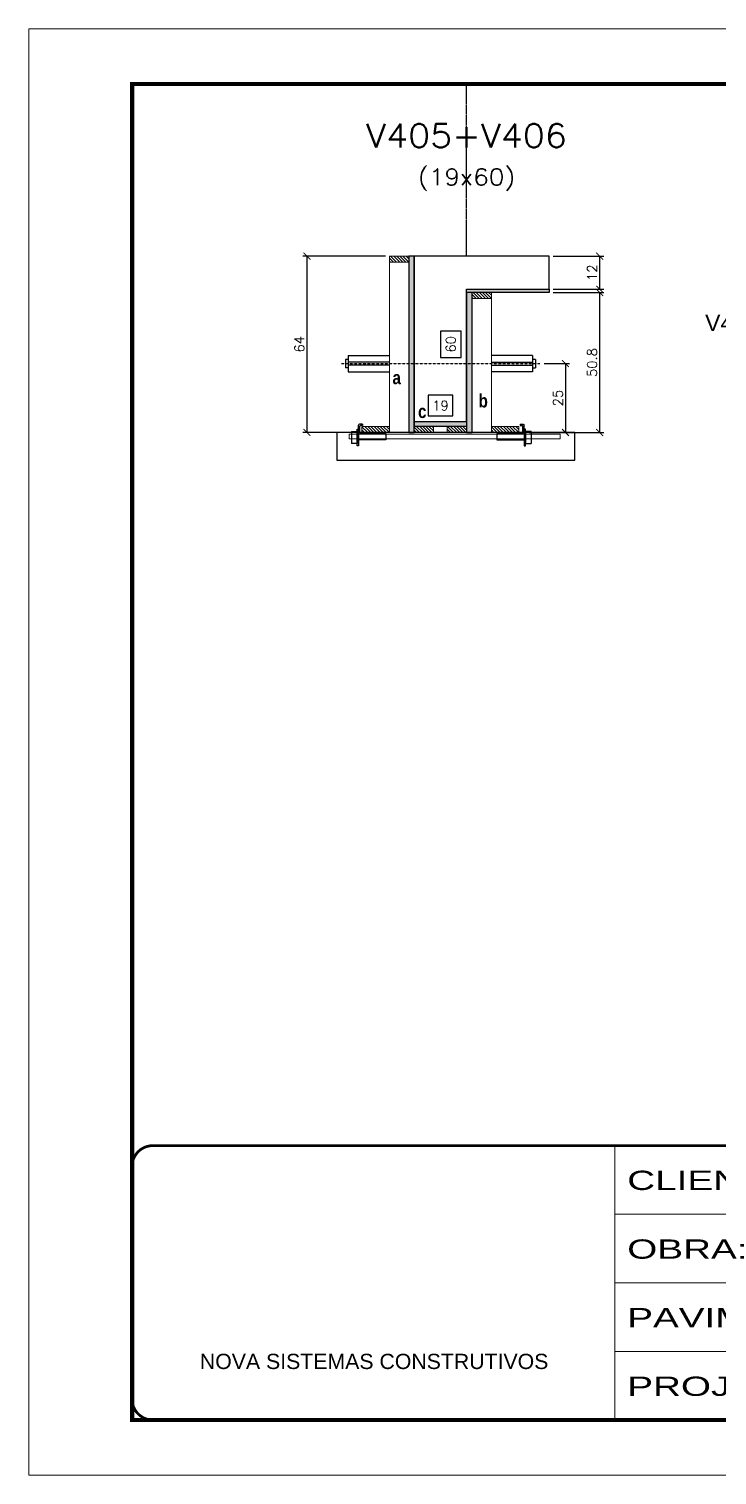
# Model space of a CAD drawing. Extents: x 137137 to 143418, y 10464 to 34486.
# Drawn here: x 140321 to 140821, y 27693 to 28743 of the extents above; entities that cross this region are included whole.
import ezdxf
from ezdxf.enums import TextEntityAlignment as Align

# ---------------------------------------------------------------- set-up
doc = ezdxf.new("R2010")
doc.units = 0
for name, pattern in [('CONTINUO', [0]), ('DASHED', [0.75, 0.5, -0.25]), ('HIDDEN', [0.375, 0.25, -0.125])]:
    doc.linetypes.add(name, pattern=pattern)
for name, color, linetype in [('5', 5, 'Continuous'), ('barrote', 251, 'Continuous'), ('COTA', 241, 'Continuous'), ('Cota Seção (2x)', 4, 'Continuous'), ('detalhes', 4, 'Continuous'), ('Painéis', 200, 'Continuous'), ('presilha', 1, 'Continuous'), ('TENSOR', 3, 'Continuous'), ('Texto de Titulo', 7, 'Continuous'), ('Texto Qtd Sarr', 242, 'Continuous')]:
    doc.layers.add(name, color=color, linetype=linetype)
for name, color, linetype, lineweight in [('CONCRETO', 251, 'Continuous', 25), ('Folhas', 255, 'Continuous', 9), ('Hachura', 251, 'Continuous', 9), ('Madeira', 126, 'Continuous', 18), ('SARRAFO DE PRESSAO', 251, 'DASHED', 9), ('SCO-___-LAJ', 2, 'Continuous', 0), ('Texto Seção', 7, 'Continuous', 15)]:
    doc.layers.add(name, color=color, linetype=linetype, lineweight=lineweight)
doc.styles.add('ARIAL', font='arial.ttf')
doc.styles.add('Romans', font='romans.shx')
doc.styles.get("Standard").update_dxf_attribs({"font": 'arial.ttf'})
doc.styles.add('TECNICA', font='techb___.ttf', dxfattribs={"height": 10})
doc.styles.add('Tecnologia', font='')
doc.styles.get('Tecnologia').set_extended_font_data('Forgotten Futurist')
doc.dimstyles.new('Cota Seção (2x)', dxfattribs={"dimtxt": 7, "dimasz": 5, "dimexe": 3, "dimexo": 3, "dimgap": 2, "dimtad": 3, "dimdec": 1, "dimlfac": 0.5, "dimzin": 12, "dimdsep": 46, "dimtxsty": 'Romans', "dimblk": 'ARCHTICK', "dimcen": 0, "dimclrd": 4, "dimclre": 4, "dimclrt": 1, "dimadec": 1, "dimazin": 3, "dimtfac": 1, "dimtdec": 1, "dimtmove": 0, "dimatfit": 3, "dimldrblk": 'OBLIQUE', "dimfxl": 1, "dimtolj": 1, "dimtzin": 12, "dimarcsym": 0})
doc.dimstyles.new('Cota Seção interna', dxfattribs={"dimtxt": 7, "dimasz": 6, "dimexe": 0.18, "dimexo": 2, "dimgap": -4, "dimtad": 3, "dimdec": 1, "dimlfac": 0.5, "dimzin": 12, "dimdsep": 46, "dimtxsty": 'Romans', "dimblk": 'ARCHTICK', "dimcen": 0.09, "dimse1": 1, "dimse2": 1, "dimsd1": 1, "dimsd2": 1, "dimclrd": 180, "dimclre": 5, "dimclrt": 1, "dimadec": 0, "dimazin": 3, "dimtfac": 1, "dimtdec": 1, "dimtofl": 0, "dimtmove": 0, "dimatfit": 3, "dimldrblk": 'ARCHTICK', "dimfxl": 1, "dimtolj": 1, "dimtzin": 0, "dimarcsym": 0})

# ---------------------------------------------------------------- blocks, each defined once
blk = doc.blocks.new('9999999999')
at = {"color": 30, "linetype": 'CONTINUO'}
for p, q in [((98564.6, 34230.2), (98564.6, 34429.4)), ((98564.6, 34379.6), (99584, 34379.6)), ((98564.6, 34329.8), (99488, 34329.8)), ((98564.6, 34280), (99488, 34280))]:
    blk.add_line(p, q, dxfattribs=at)
at = {"color": 30, "linetype": 'CONTINUO', "const_width": 2}
blk.add_lwpolyline([(99584, 34230.2), (99584, 34414.4, 0.414214), (99569, 34429.4), (98229, 34429.4, 0.414214), (98214, 34414.4), (98214, 34245.2, 0.414214), (98229, 34230.2), (99584, 34230.2)], format="xyb", dxfattribs=at)
at = {"layer": 'Folhas'}
blk.add_lwpolyline([(98139, 34190.2), (99624, 34190.2), (99624, 35240.2), (98139, 35240.2)], close=True, dxfattribs=at)
at = {"layer": 'Folhas', "color": 30, "const_width": 3}
blk.add_lwpolyline([(98214, 34230.2), (99584, 34230.2), (99584, 35200.2), (98214, 35200.2)], close=True, dxfattribs=at)
at = {"color": 7, "linetype": 'Continuous', "ltscale": 5, "style": 'ARIAL'}
blk.add_text('NOVA SISTEMAS CONSTRUTIVOS', height=11.059, dxfattribs=at).set_placement((98263.2, 34267.2))
at = {"layer": 'Folhas', "color": 7, "style": 'Tecnologia', "width": 1.5}
for s, p in [('CLIENTE:', (98573.7, 34397.2)), ('OBRA:', (98573.7, 34347.3)), ('PAVIMENTO:', (98573.7, 34297.5)), ('PROJETO:', (98573.7, 34247.7))]:
    blk.add_text(s, height=14, dxfattribs=at).set_placement(p)
blk = doc.blocks.new('titulo1')
at = {"layer": 'Defpoints', "color": 252, "linetype": 'HIDDEN', "ltscale": 2}
blk.add_line((0, 0), (0, 125), dxfattribs=at)
at = {"layer": 'Defpoints', "style": 'Romans', "oblique": 15}
blk.add_attdef('FOLHA', text='', height=10, dxfattribs=at).set_placement((0, 15.6), align=Align.MIDDLE_CENTER)
at = {"layer": 'Texto Qtd Sarr', "color": 3, "style": 'Romans', "oblique": 15}
for tag, height, p in [('TITULO', 17, (0, 71.4)), ('SEÇÃO', 12, (0, 41.5))]:
    blk.add_attdef(tag, text='', height=height, dxfattribs=at).set_placement(p, align=Align.MIDDLE_CENTER)
blk = doc.blocks.new('_ArchTick')
at = {"color": 0, "linetype": 'ByBlock', "const_width": 0.15}
blk.add_lwpolyline([(-0.5, -0.5), (0.5, 0.5)], dxfattribs=at)
blk = doc.blocks.new('*D1024')
at = {"layer": 'COTA', "color": 4, "lineweight": -2, "transparency": 16777216}
for p, q in [((140701.8, 28551.5), (140738.5, 28551.5)), ((140735.5, 28449.9), (140735.5, 28551.5)), ((140684.2, 28449.9), (140738.5, 28449.9))]:
    blk.add_line(p, q, dxfattribs=at)
at = {"layer": 'Defpoints', "color": 0, "transparency": 16777216}
for p in [(140698.8, 28551.5), (140735.5, 28551.5), (140681.2, 28449.9)]:
    blk.add_point(p, dxfattribs=at)
at = {"layer": 'COTA', "color": 4, "lineweight": -2, "transparency": 16777216, "xscale": 5, "yscale": 5, "zscale": 5}
for p, rotation in [((140735.5, 28551.5), 90), ((140735.5, 28449.9), 270)]:
    blk.add_blockref('_ArchTick', p, dxfattribs=dict(at, rotation=rotation))
at = {"layer": 'COTA', "color": 1, "transparency": 16777216, "insert": (140730, 28500.7), "char_height": 7, "attachment_point": 5, "rotation": 90, "style": 'Romans'}
blk.add_mtext('\\A1;50.8', dxfattribs=at)
blk = doc.blocks.new('_Oblique')
at = {"color": 0, "linetype": 'ByBlock', "lineweight": -2}
blk.add_line((-0.5, -0.5), (0.5, 0.5), dxfattribs=at)
blk = doc.blocks.new('*D1025')
at = {"layer": 'COTA', "color": 4, "lineweight": -2, "transparency": 16777216}
for p, q in [((140701.8, 28577.9), (140738.5, 28577.9)), ((140735.5, 28553.9), (140735.5, 28577.9)), ((140701.8, 28553.9), (140738.5, 28553.9))]:
    blk.add_line(p, q, dxfattribs=at)
at = {"layer": 'Defpoints', "color": 0, "transparency": 16777216}
for p in [(140698.8, 28577.9), (140735.5, 28577.9), (140698.8, 28553.9)]:
    blk.add_point(p, dxfattribs=at)
at = {"layer": 'COTA', "color": 4, "lineweight": -2, "transparency": 16777216, "xscale": 5, "yscale": 5, "zscale": 5}
for p, rotation in [((140735.5, 28577.9), 90), ((140735.5, 28553.9), 270)]:
    blk.add_blockref('_ArchTick', p, dxfattribs=dict(at, rotation=rotation))
at = {"layer": 'COTA', "color": 1, "transparency": 16777216, "insert": (140730, 28565.9), "char_height": 7, "attachment_point": 5, "rotation": 90, "style": 'Romans'}
blk.add_mtext('\\A1;12', dxfattribs=at)
blk = doc.blocks.new('*D1026')
at = {"layer": 'Cota Seção (2x)', "color": 180, "lineweight": -2, "transparency": 16777216}
for p, q in [((140634.8, 28523.4), (140619.8, 28523.4)), ((140619.8, 28523.4), (140619.8, 28504.4)), ((140634.8, 28504.4), (140634.8, 28523.4)), ((140619.8, 28504.4), (140634.8, 28504.4))]:
    blk.add_line(p, q, dxfattribs=at)
at = {"layer": 'Defpoints', "color": 0, "transparency": 16777216}
for p in [(140638.8, 28577.9), (140638.8, 28577.9), (140638.8, 28457.9)]:
    blk.add_point(p, dxfattribs=at)
at = {"layer": 'Cota Seção (2x)', "color": 1, "transparency": 16777216, "insert": (140627.3, 28513.9), "char_height": 7, "attachment_point": 5, "rotation": 90, "style": 'Romans'}
blk.add_mtext('\\A1;60', dxfattribs=at)
blk = doc.blocks.new('PRESILHA METÁLICA 1')
at = {"layer": 'presilha'}
for p, q in [((7.5, 10.6), (7.5, 19.9)), ((12, 21), (8.6, 21)), ((9, 11.6), (9, 18.9)), ((12, 19.5), (9.6, 19.5)), ((12, 21), (12, 19.5)), ((0, 13), (6, 13)), ((0, 13), (0, 0)), ((6, 0), (0, 0)), ((6, 15.5), (7.5, 15.5)), ((6, -2.5), (6, 15.5)), ((6, 13), (6, 0)), ((7.5, 15.5), (7.5, -2.5)), ((37.5, 4.1), (7.5, 4.1)), ((37.5, 11), (9.6, 11)), ((37.5, 11), (37.5, 4.1)), ((7.5, -2.5), (6, -2.5))]:
    blk.add_line(p, q, dxfattribs=at)
for centre, radius, start, end in [((8.6, 19.9), 1.14, 90, 180), ((9.6, 18.9), 0.57, 90, 180), ((9.6, 11.6), 0.57, 180, 270)]:
    blk.add_arc(centre, radius, start, end, dxfattribs=at)
blk = doc.blocks.new('*D1027')
at = {"layer": 'Cota Seção (2x)', "color": 180, "lineweight": -2, "transparency": 16777216}
for p, q in [((140628.8, 28476.9), (140610.8, 28476.9)), ((140610.8, 28476.9), (140610.8, 28461.9)), ((140628.8, 28461.9), (140628.8, 28476.9)), ((140610.8, 28461.9), (140628.8, 28461.9))]:
    blk.add_line(p, q, dxfattribs=at)
at = {"layer": 'Defpoints', "color": 0, "transparency": 16777216}
for p in [(140638.8, 28457.9), (140600.8, 28449.9), (140638.8, 28449.9)]:
    blk.add_point(p, dxfattribs=at)
at = {"layer": 'Cota Seção (2x)', "color": 1, "transparency": 16777216, "insert": (140619.8, 28469.4), "char_height": 7, "attachment_point": 5, "style": 'Romans'}
blk.add_mtext('\\A1;19', dxfattribs=at)
blk = doc.blocks.new('*D1028')
at = {"layer": 'COTA', "color": 4, "lineweight": -2, "transparency": 16777216}
for p, q in [((140579.8, 28577.9), (140519.8, 28577.9)), ((140522.8, 28577.9), (140522.8, 28449.9)), ((140579.8, 28449.9), (140519.8, 28449.9))]:
    blk.add_line(p, q, dxfattribs=at)
at = {"layer": 'Defpoints', "color": 0, "transparency": 16777216}
for p in [(140582.8, 28577.9), (140522.8, 28449.9), (140582.8, 28449.9)]:
    blk.add_point(p, dxfattribs=at)
at = {"layer": 'COTA', "color": 4, "lineweight": -2, "transparency": 16777216, "xscale": 5, "yscale": 5, "zscale": 5}
for p, rotation in [((140522.8, 28577.9), 90), ((140522.8, 28449.9), 270)]:
    blk.add_blockref('_ArchTick', p, dxfattribs=dict(at, rotation=rotation))
at = {"layer": 'COTA', "color": 1, "transparency": 16777216, "insert": (140517.3, 28513.9), "char_height": 7, "attachment_point": 5, "rotation": 90, "style": 'Romans'}
blk.add_mtext('\\A1;64', dxfattribs=at)
blk = doc.blocks.new('*D1029')
at = {"layer": 'COTA', "color": 4, "lineweight": -2, "transparency": 16777216}
for p, q in [((140695.1, 28499.9), (140713.6, 28499.9)), ((140710.6, 28499.9), (140710.6, 28449.9)), ((140695.1, 28449.9), (140713.6, 28449.9))]:
    blk.add_line(p, q, dxfattribs=at)
at = {"layer": 'Defpoints', "color": 0, "transparency": 16777216}
for p in [(140692.1, 28499.9), (140692.1, 28449.9), (140710.6, 28449.9)]:
    blk.add_point(p, dxfattribs=at)
at = {"layer": 'COTA', "color": 4, "lineweight": -2, "transparency": 16777216, "xscale": 5, "yscale": 5, "zscale": 5}
for p, rotation in [((140710.6, 28499.9), 90), ((140710.6, 28449.9), 270)]:
    blk.add_blockref('_ArchTick', p, dxfattribs=dict(at, rotation=rotation))
at = {"layer": 'COTA', "color": 1, "transparency": 16777216, "insert": (140705.1, 28474.9), "char_height": 7, "attachment_point": 5, "rotation": 90, "style": 'Romans'}
blk.add_mtext('\\A1;25', dxfattribs=at)

msp = doc.modelspace()

# ---------------------------------------------------------------- hatches: boundary and pattern name
at = {"layer": 'Hachura'}
h = msp.add_hatch(dxfattribs=at)
h.set_pattern_fill('ANSI31', color=256, scale=0.5, angle=270, style=0)
h.set_pattern_definition([(315, (163488.6098, 20270.2569), (1.12253202, 1.12253202), [])])
h.paths.add_polyline_path([(140582.79, 28573.5), (140582.79, 28577.9), (140596.79, 28577.9), (140596.79, 28573.5)])
h = msp.add_hatch(color=256, dxfattribs=at)
h.dxf.hatch_style = 1
h.paths.add_polyline_path([(140600.79, 28577.9), (140596.79, 28577.9), (140596.79, 28449.9), (140600.79, 28449.9)])
h = msp.add_hatch(color=256, dxfattribs=at)
h.dxf.hatch_style = 1
h.paths.add_polyline_path([(140638.79, 28551.5), (140638.79, 28553.9), (140698.79, 28553.9), (140698.79, 28551.5)])
h = msp.add_hatch(color=256, dxfattribs=at)
h.dxf.hatch_style = 1
h.paths.add_polyline_path([(140642.79, 28551.5), (140638.79, 28551.5), (140638.79, 28449.9), (140642.79, 28449.9)])
h = msp.add_hatch(dxfattribs=at)
h.set_pattern_fill('ANSI31', color=256, scale=0.5, angle=270, style=0)
h.set_pattern_definition([(315, (163548.6098, 20243.8569), (1.12253202, 1.12253202), [])])
h.paths.add_polyline_path([(140642.79, 28547.1), (140642.79, 28551.5), (140656.79, 28551.5), (140656.79, 28547.1)])
h = msp.add_hatch(color=256, dxfattribs=at)
h.dxf.hatch_style = 1
h.paths.add_polyline_path([(140600.79, 28454.3), (140600.79, 28457.9), (140638.79, 28457.9), (140638.79, 28454.3)])
h = msp.add_hatch(dxfattribs=at)
h.set_pattern_fill('ANSI31', color=256, scale=0.5, angle=270, style=0)
h.set_pattern_definition([(315, (163454.6098, 20220.2569), (1.12253202, 1.12253202), [])])
h.paths.add_polyline_path([(140582.79, 28449.9), (140582.79, 28454.3), (140562.79, 28454.3), (140562.79, 28449.9)])
h = msp.add_hatch(dxfattribs=at)
h.set_pattern_fill('ANSI31', color=256, scale=0.5, angle=270, style=0)
h.set_pattern_definition([(315, (163557.4119, 20220.2569), (1.12253202, 1.12253202), [])])
h.paths.add_polyline_path([(140600.79, 28449.9), (140600.79, 28454.3), (140614.79, 28454.3), (140614.79, 28449.9)])
h = msp.add_hatch(dxfattribs=at)
h.set_pattern_fill('ANSI31', color=256, scale=0.5, angle=270, style=0)
h.set_pattern_definition([(315, (163557.4098, 20220.2569), (1.12253202, 1.12253202), [])])
h.paths.add_polyline_path([(140638.79, 28449.9), (140638.79, 28454.3), (140624.79, 28454.3), (140624.79, 28449.9)])
h = msp.add_hatch(dxfattribs=at)
h.set_pattern_fill('ANSI31', color=256, scale=0.5, angle=270, style=0)
h.set_pattern_definition([(315, (163548.6098, 20220.2569), (1.12253202, 1.12253202), [])])
h.paths.add_polyline_path([(140676.79, 28449.9), (140676.79, 28454.3), (140656.79, 28454.3), (140656.79, 28449.9)])

# ---------------------------------------------------------------- linework, layer by layer
at = {"ltscale": 3}
for p, q in [((140550.79, 28502.87), (140550.79, 28496.87)), ((140552.79, 28502.87), (140550.79, 28502.87)), ((140552.79, 28505.87), (140552.79, 28493.87)), ((140552.79, 28505.87), (140582.79, 28505.87)), ((140582.79, 28500.87), (140552.79, 28500.87)), ((140582.79, 28498.87), (140552.79, 28498.87)), ((140686.79, 28505.87), (140656.79, 28505.87)), ((140656.79, 28500.87), (140686.79, 28500.87)), ((140656.79, 28498.87), (140686.79, 28498.87)), ((140686.79, 28505.87), (140686.79, 28493.87)), ((140688.79, 28502.87), (140686.79, 28502.87)), ((140688.79, 28502.87), (140688.79, 28496.87)), ((140552.79, 28496.87), (140550.79, 28496.87)), ((140552.79, 28493.87), (140582.79, 28493.87)), ((140686.79, 28493.87), (140656.79, 28493.87)), ((140686.79, 28496.87), (140688.79, 28496.87))]:
    msp.add_line(p, q, dxfattribs=at)
at = {"layer": 'barrote'}
msp.add_lwpolyline([(140544.43, 28429.9), (140717.39, 28429.9), (140717.39, 28449.9), (140544.43, 28449.9)], close=True, dxfattribs=at)
at = {"layer": 'CONCRETO'}
msp.add_lwpolyline([(140638.79, 28553.9), (140698.79, 28553.9), (140698.79, 28577.9), (140638.79, 28577.9), (140638.79, 28577.9), (140600.79, 28577.9), (140600.79, 28454.3), (140600.79, 28454.3), (140600.79, 28457.9), (140638.79, 28457.9)], close=True, dxfattribs=at)
at = {"layer": 'Madeira'}
for points in [[(140582.79, 28573.5), (140582.79, 28577.9), (140596.79, 28577.9), (140596.79, 28573.5)], [(140582.79, 28577.9), (140596.79, 28577.9), (140596.79, 28449.9), (140582.79, 28449.9)], [(140642.79, 28547.1), (140642.79, 28551.5), (140656.79, 28551.5), (140656.79, 28547.1)], [(140642.79, 28551.5), (140656.79, 28551.5), (140656.79, 28449.9), (140642.79, 28449.9)], [(140582.79, 28449.9), (140582.79, 28454.3), (140562.79, 28454.3), (140562.79, 28449.9)], [(140600.79, 28449.9), (140600.79, 28454.3), (140614.79, 28454.3), (140614.79, 28449.9)], [(140638.79, 28449.9), (140638.79, 28454.3), (140624.79, 28454.3), (140624.79, 28449.9)], [(140676.79, 28449.9), (140676.79, 28454.3), (140656.79, 28454.3), (140656.79, 28449.9)]]:
    msp.add_lwpolyline(points, close=True, dxfattribs=at)
at = {"layer": 'Painéis'}
for points in [[(140600.79, 28577.9), (140596.79, 28577.9), (140596.79, 28449.9), (140600.79, 28449.9)], [(140638.79, 28551.5), (140638.79, 28553.9), (140698.79, 28553.9), (140698.79, 28551.5)], [(140642.79, 28551.5), (140638.79, 28551.5), (140638.79, 28449.9), (140642.79, 28449.9)], [(140600.79, 28454.3), (140600.79, 28457.9), (140638.79, 28457.9), (140638.79, 28454.3)]]:
    msp.add_lwpolyline(points, close=True, dxfattribs=at)
at = {"layer": 'SCO-___-LAJ', "color": 1}
msp.add_lwpolyline([(140553.43, 28448.57), (140706.73, 28448.57), (140706.73, 28445.37), (140553.43, 28445.37)], close=True, dxfattribs=at)
at = {"layer": 'TENSOR', "linetype": 'HIDDEN', "ltscale": 0.5}
msp.add_line((140547.79, 28499.87), (140692.09, 28499.87), dxfattribs=at)

# ---------------------------------------------------------------- block references
at = {"layer": 'presilha', "yscale": 0.6666666666666666, "zscale": 0.6666666666666666}
for p, xscale in [((140555.21, 28441.93), 0.6666666666666666), ((140685.66, 28441.93), -0.6666666666666666)]:
    msp.add_blockref('PRESILHA METÁLICA 1', p, dxfattribs=dict(at, xscale=xscale))
at = {"layer": 'SARRAFO DE PRESSAO', "color": 6, "linetype": 'ByBlock'}
msp.add_blockref('9999999999', (42181.81, -6497.3), dxfattribs=at)
at = {"layer": 'Texto Seção'}
ref = msp.add_blockref('titulo1', (140638.79, 28577.9), dxfattribs=at)
ref.add_attrib('TITULO', 'V405+V406', dxfattribs={"layer": 'Texto de Titulo', "color": 7, "height": 17, "style": 'Romans', "width": 1.1}).set_placement((140638.79, 28665.4), align=Align.MIDDLE_CENTER)
ref.add_attrib('SEÇÃO', '(19x60)', dxfattribs={"layer": 'Texto de Titulo', "color": 7, "height": 12, "style": 'Romans', "width": 1.1}).set_placement((140638.79, 28635.4), align=Align.MIDDLE_CENTER)

# ---------------------------------------------------------------- texts
at = {"layer": '5', "linetype": 'Continuous'}
msp.add_text('V427', height=12, rotation=359.99996, dxfattribs=at).set_placement((140812.06, 28523.49))
at = {"layer": 'detalhes', "style": 'TECNICA'}
for s, p in [('a', (140584.96, 28484.93)), ('b', (140647.5, 28468.09)), ('c', (140603.51, 28460.4))]:
    msp.add_text(s, height=9.6, dxfattribs=at).set_placement(p)

# ---------------------------------------------------------------- dimensions: what is measured, and where the dimension line sits
at = {"layer": 'COTA'}
for base, p1, p2, picture, middle in [((140522.82, 28449.9), (140582.79, 28577.9), (140582.79, 28449.9), '*D1028', (140517.32, 28513.9)), ((140735.51, 28577.9), (140698.79, 28553.9), (140698.79, 28577.9), '*D1025', (140730.01, 28565.9)), ((140735.51, 28551.5), (140681.19, 28449.9), (140698.79, 28551.5), '*D1024', (140730.01, 28500.7)), ((140710.65, 28449.9), (140692.09, 28499.87), (140692.09, 28449.9), '*D1029', (140705.15, 28474.89))]:
    dim = msp.add_linear_dim(base=base, p1=p1, p2=p2, angle=90, dimstyle='Cota Seção (2x)', dxfattribs=at)
    dim.commit()
    dim.dimension.update_dxf_attribs({"geometry": picture, "text_midpoint": middle})
at = {"layer": 'Cota Seção (2x)'}
dim = msp.add_linear_dim(base=(140638.79, 28577.9), p1=(140638.79, 28457.9), p2=(140638.79, 28577.9), angle=90, dimstyle='Cota Seção interna', dxfattribs=at)
dim.commit()
dim.dimension.update_dxf_attribs({"geometry": '*D1026', "text_midpoint": (140638.79, 28513.9), "dimtype": 160})
dim = msp.add_linear_dim(base=(140638.79, 28457.9), p1=(140600.79, 28449.9), p2=(140638.79, 28449.9), dimstyle='Cota Seção interna', dxfattribs=at)
dim.commit()
dim.dimension.update_dxf_attribs({"geometry": '*D1027', "text_midpoint": (140619.79, 28457.9), "dimtype": 160})

doc.saveas('drawing.dxf')
